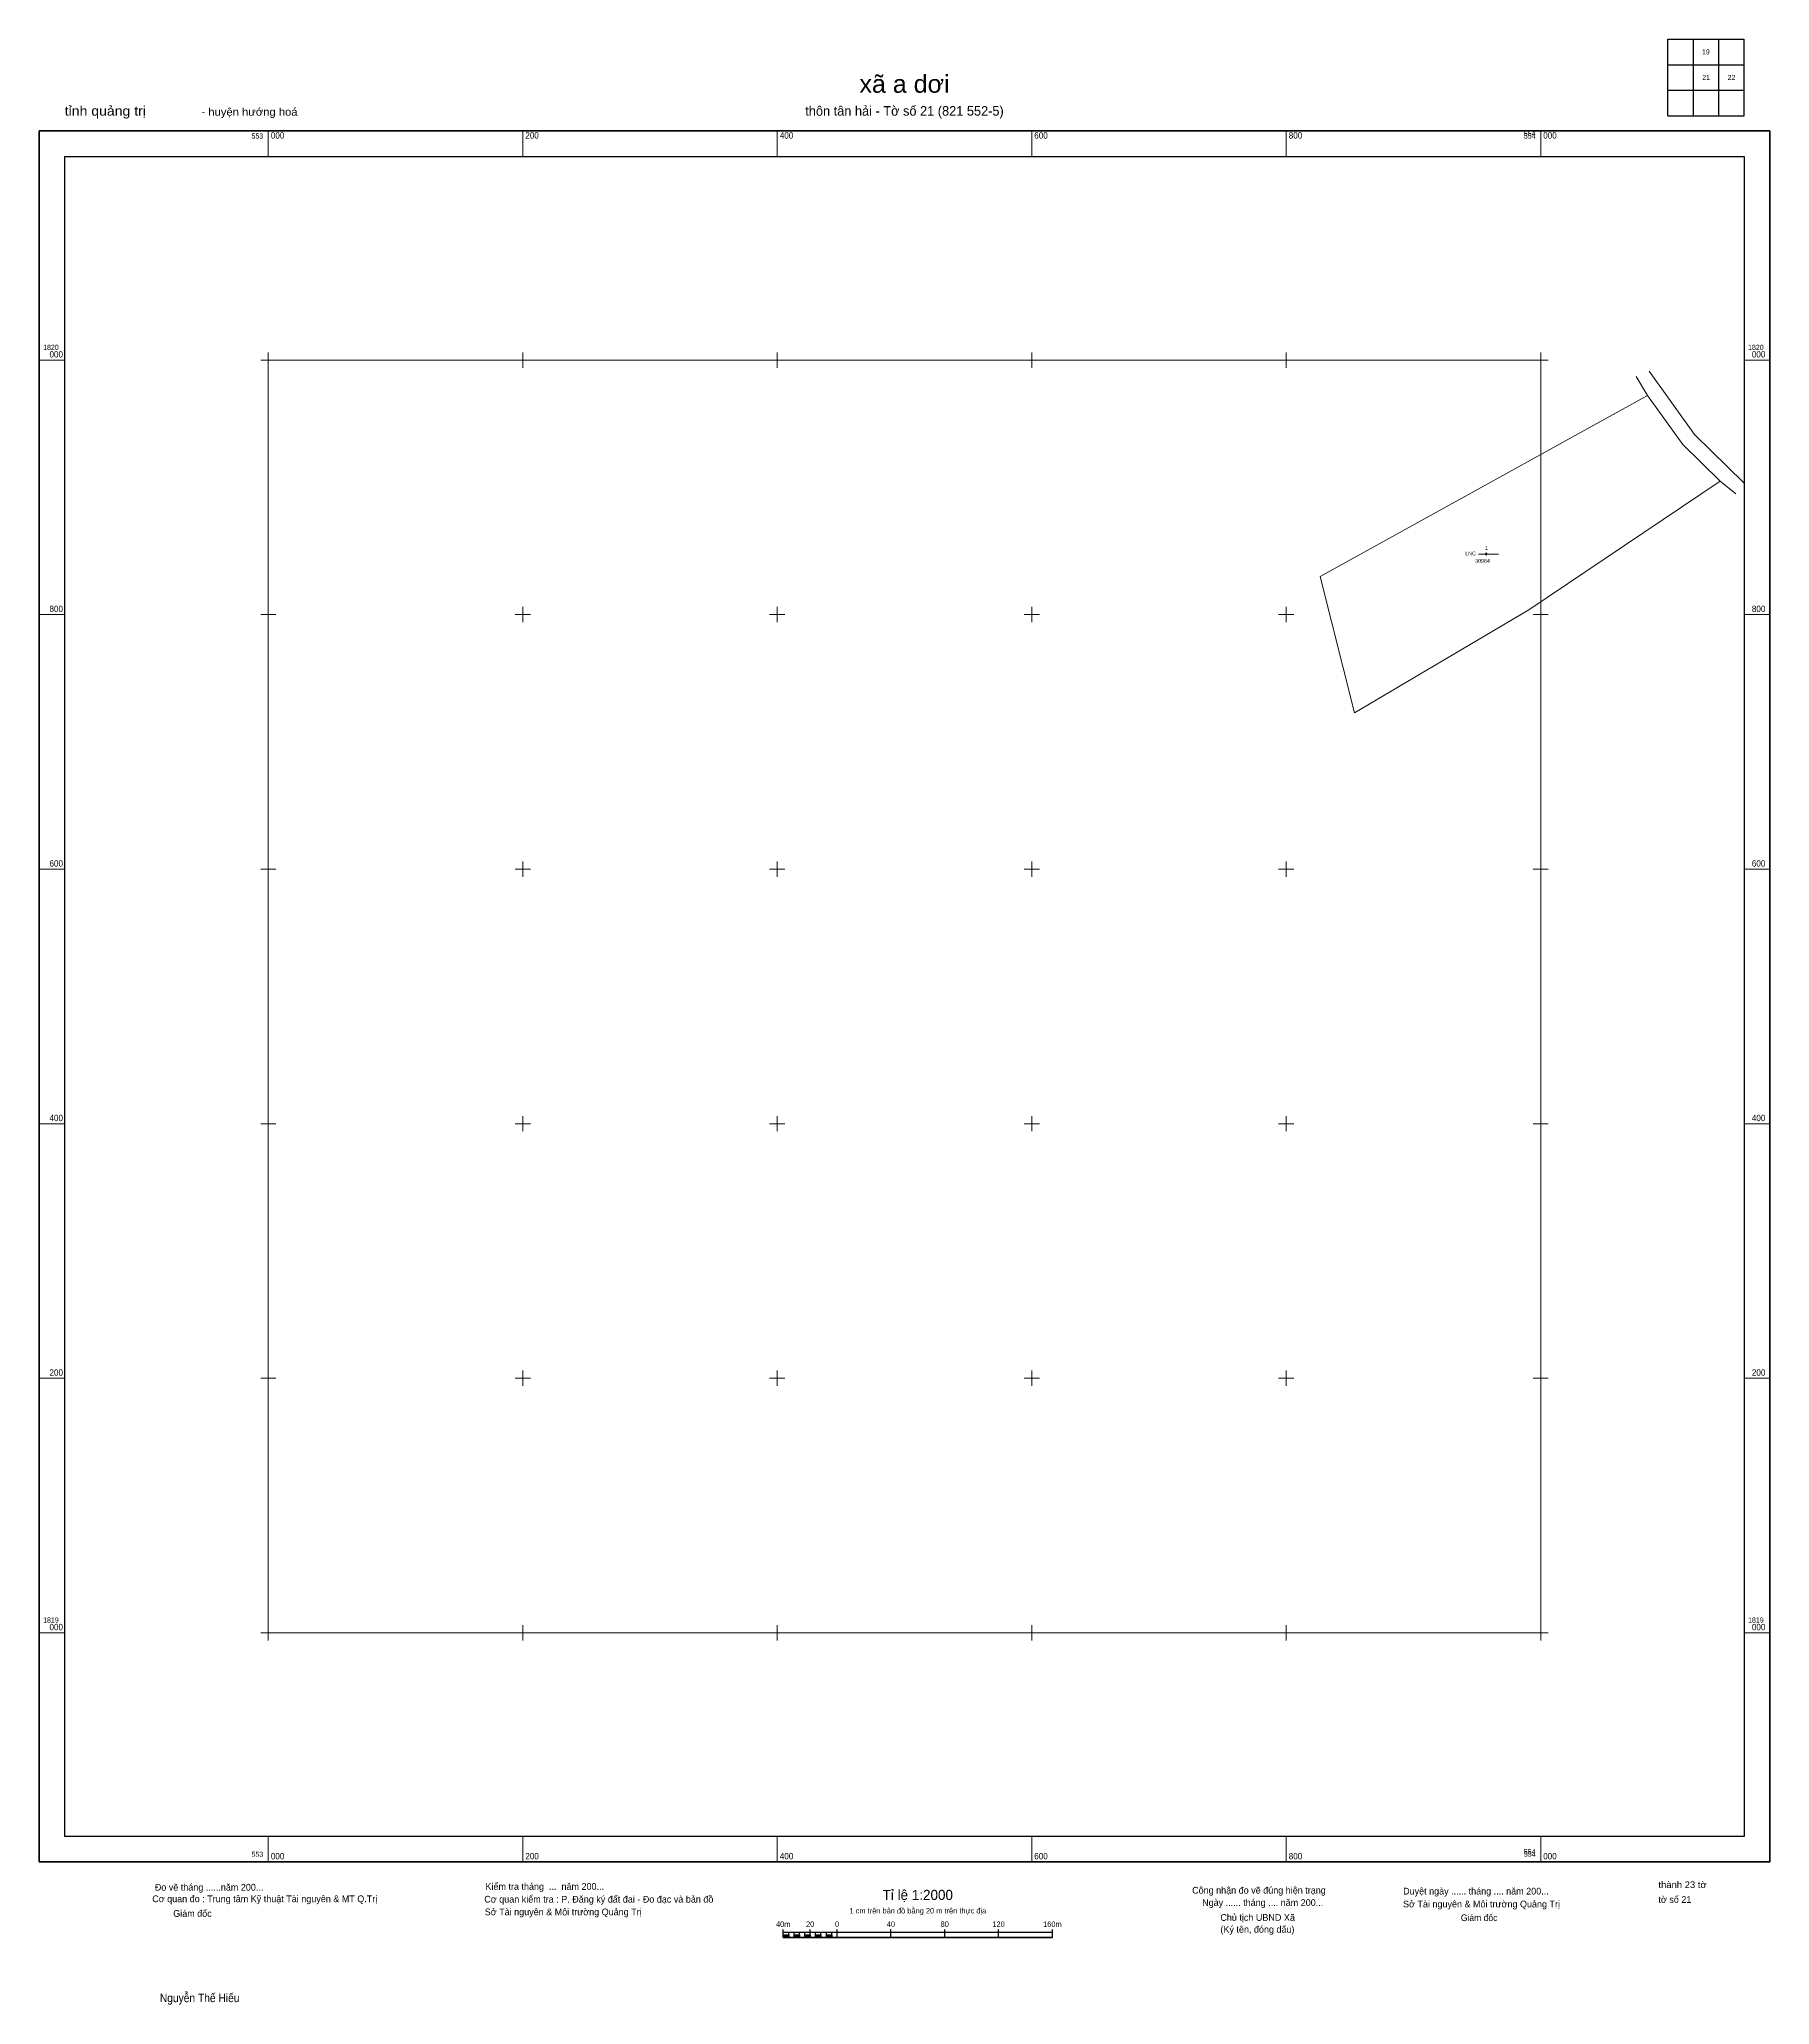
# Model space of a CAD drawing. Header units: metres. Extents: x 552820 to 554180, y 1818708 to 1820252.
import ezdxf
from ezdxf.enums import TextEntityAlignment as Align

# ---------------------------------------------------------------- set-up
doc = ezdxf.new("R2010")
doc.units = ezdxf.units.M
doc.header["$LTSCALE"] = 2
for name, color, linetype, lineweight in [('10', 7, 'Continuous', 13), ('23', 7, 'Continuous', 13), ('50', 7, 'Continuous', 13), ('51', 7, 'Continuous', 13), ('63', 7, 'Continuous', 13)]:
    doc.layers.add(name, color=color, linetype=linetype, lineweight=lineweight)

msp = doc.modelspace()

# ---------------------------------------------------------------- hatches: boundary and pattern name
at = {"layer": '51'}
msp.add_hatch(color=256, dxfattribs=at).paths.add_polyline_path([(553957.36, 1819847.55, 1), (553957.06, 1819847.55, 1)])
at = {"layer": '63'}
for points in [[(553404.69, 1818760.49), (553404.69, 1818762.63), (553408.97, 1818762.63), (553408.97, 1818760.49)], [(553413.19, 1818760.49), (553413.19, 1818762.63), (553417.39, 1818762.63), (553417.39, 1818760.49)], [(553421.61, 1818760.49), (553421.61, 1818762.63), (553425.89, 1818762.63), (553425.89, 1818760.49)], [(553430.09, 1818760.49), (553430.09, 1818762.63), (553434.33, 1818762.63), (553434.33, 1818760.49)], [(553438.59, 1818760.49), (553438.59, 1818762.63), (553442.81, 1818762.63), (553442.81, 1818760.49)]]:
    msp.add_hatch(color=256, dxfattribs=at).paths.add_polyline_path(points)

# ---------------------------------------------------------------- linework, layer by layer
at = {"layer": '10'}
for p, q in [((554084.06, 1819972.21), (554074.94, 1819987.09)), ((554141.13, 1819904.9), (554153.5, 1819894.93))]:
    msp.add_line(p, q, dxfattribs=at)
for points in [[(554159.71, 1819903.56), (554120.84, 1819941.41), (554085.21, 1819991.23)], [(554141.13, 1819904.9), (554111.7, 1819933.56), (554084.06, 1819972.21), (553826.61, 1819829.8), (553853.61, 1819722.89)], [(553853.61, 1819722.89), (553990.61, 1819803.81), (554141.13, 1819904.9)]]:
    msp.add_lwpolyline(points, dxfattribs=at)
at = {"layer": '23'}
for p, q in [((553000, 1819000), (553000, 1820000)), ((553000, 1820000), (554000, 1820000)), ((554000, 1819000), (554000, 1820000)), ((553000, 1819000), (554000, 1819000))]:
    msp.add_line(p, q, dxfattribs=at)
at = {"layer": '50'}
msp.add_line((553951, 1819847.54), (553966.75, 1819847.54), dxfattribs=at)
at = {"layer": '51'}
for p, q in [((553956.58, 1819847.55), (553955.96, 1819847.55)), ((553957.21, 1819848.8), (553957.21, 1819848.18)), ((553957.21, 1819846.92), (553957.21, 1819846.3)), ((553958.46, 1819847.55), (553957.84, 1819847.55))]:
    msp.add_line(p, q, dxfattribs=at)
msp.add_lwpolyline([(553957.21, 1819848.18), (553956.58, 1819847.55), (553957.21, 1819846.92), (553957.84, 1819847.55)], close=True, dxfattribs=at)
msp.add_circle((553957.21, 1819847.55), 0.15, dxfattribs=at)
at = {"layer": '63', "lineweight": 25}
for p, q in [((554100, 1820252), (554160, 1820252)), ((554100, 1820192), (554100, 1820252)), ((554120, 1820192), (554120, 1820252)), ((554140, 1820192), (554140, 1820252)), ((554100, 1820232), (554160, 1820232)), ((554100, 1820212), (554160, 1820212)), ((553404.69, 1818760.49), (553404.69, 1818766.83)), ((553404.69, 1818764.73), (553616.27, 1818764.73)), ((553404.69, 1818760.49), (553404.69, 1818764.73)), ((553408.97, 1818760.49), (553408.97, 1818764.73)), ((553413.19, 1818760.49), (553413.19, 1818764.73)), ((553417.39, 1818760.49), (553417.39, 1818764.73)), ((553421.61, 1818760.49), (553421.61, 1818764.73)), ((553425.89, 1818760.49), (553425.89, 1818766.83)), ((553425.89, 1818760.49), (553425.89, 1818764.73)), ((553430.09, 1818760.49), (553430.09, 1818764.73)), ((553434.33, 1818760.49), (553434.33, 1818764.73)), ((553438.59, 1818760.49), (553438.59, 1818764.73)), ((553442.81, 1818760.49), (553442.81, 1818764.73)), ((553446.97, 1818760.49), (553446.97, 1818766.83)), ((553489.35, 1818760.49), (553489.35, 1818766.83)), ((553531.63, 1818760.49), (553531.63, 1818766.83)), ((553573.95, 1818760.49), (553573.95, 1818766.83)), ((553616.27, 1818760.49), (553616.27, 1818766.83))]:
    msp.add_line(p, q, dxfattribs=at)
at = {"layer": '63'}
for p, q in [((553000, 1820160), (553000, 1820180)), ((553200, 1820160), (553200, 1820180)), ((553400, 1820160), (553400, 1820180)), ((553600, 1820160), (553600, 1820180)), ((553800, 1820160), (553800, 1820180)), ((554000, 1820160), (554000, 1820180)), ((552820, 1820000), (552840, 1820000)), ((552994, 1820000), (553006, 1820000)), ((553000, 1819994), (553000, 1820006)), ((553194, 1820000), (553206, 1820000)), ((553200, 1819994), (553200, 1820006)), ((553394, 1820000), (553406, 1820000)), ((553400, 1819994), (553400, 1820006)), ((553594, 1820000), (553606, 1820000)), ((553600, 1819994), (553600, 1820006)), ((553794, 1820000), (553806, 1820000)), ((553800, 1819994), (553800, 1820006)), ((553994, 1820000), (554006, 1820000)), ((554000, 1819994), (554000, 1820006)), ((554160, 1820000), (554180, 1820000)), ((552820, 1819800), (552840, 1819800)), ((552994, 1819800), (553006, 1819800)), ((553000, 1819794), (553000, 1819806)), ((553194, 1819800), (553206, 1819800)), ((553200, 1819794), (553200, 1819806)), ((553394, 1819800), (553406, 1819800)), ((553400, 1819794), (553400, 1819806)), ((553594, 1819800), (553606, 1819800)), ((553600, 1819794), (553600, 1819806)), ((553794, 1819800), (553806, 1819800)), ((553800, 1819794), (553800, 1819806)), ((553994, 1819800), (554006, 1819800)), ((554000, 1819794), (554000, 1819806)), ((554160, 1819800), (554180, 1819800)), ((552820, 1819600), (552840, 1819600)), ((552994, 1819600), (553006, 1819600)), ((553000, 1819594), (553000, 1819606)), ((553194, 1819600), (553206, 1819600)), ((553200, 1819594), (553200, 1819606)), ((553394, 1819600), (553406, 1819600)), ((553400, 1819594), (553400, 1819606)), ((553594, 1819600), (553606, 1819600)), ((553600, 1819594), (553600, 1819606)), ((553794, 1819600), (553806, 1819600)), ((553800, 1819594), (553800, 1819606)), ((553994, 1819600), (554006, 1819600)), ((554000, 1819594), (554000, 1819606)), ((554160, 1819600), (554180, 1819600)), ((553000, 1819394), (553000, 1819406)), ((553200, 1819394), (553200, 1819406)), ((553400, 1819394), (553400, 1819406)), ((553600, 1819394), (553600, 1819406)), ((553800, 1819394), (553800, 1819406)), ((554000, 1819394), (554000, 1819406)), ((552820, 1819400), (552840, 1819400)), ((552994, 1819400), (553006, 1819400)), ((553194, 1819400), (553206, 1819400)), ((553394, 1819400), (553406, 1819400)), ((553594, 1819400), (553606, 1819400)), ((553794, 1819400), (553806, 1819400)), ((553994, 1819400), (554006, 1819400)), ((554160, 1819400), (554180, 1819400)), ((553000, 1819194), (553000, 1819206)), ((553200, 1819194), (553200, 1819206)), ((553400, 1819194), (553400, 1819206)), ((553600, 1819194), (553600, 1819206)), ((553800, 1819194), (553800, 1819206)), ((554000, 1819194), (554000, 1819206)), ((552820, 1819200), (552840, 1819200)), ((552994, 1819200), (553006, 1819200)), ((553194, 1819200), (553206, 1819200)), ((553394, 1819200), (553406, 1819200)), ((553594, 1819200), (553606, 1819200)), ((553794, 1819200), (553806, 1819200)), ((553994, 1819200), (554006, 1819200)), ((554160, 1819200), (554180, 1819200)), ((553000, 1818994), (553000, 1819006)), ((553200, 1818994), (553200, 1819006)), ((553400, 1818994), (553400, 1819006)), ((553600, 1818994), (553600, 1819006)), ((553800, 1818994), (553800, 1819006)), ((554000, 1818994), (554000, 1819006)), ((552820, 1819000), (552840, 1819000)), ((552994, 1819000), (553006, 1819000)), ((553194, 1819000), (553206, 1819000)), ((553394, 1819000), (553406, 1819000)), ((553594, 1819000), (553606, 1819000)), ((553794, 1819000), (553806, 1819000)), ((553994, 1819000), (554006, 1819000)), ((554160, 1819000), (554180, 1819000)), ((553000, 1818820), (553000, 1818840)), ((553200, 1818820), (553200, 1818840)), ((553400, 1818820), (553400, 1818840)), ((553600, 1818820), (553600, 1818840)), ((553800, 1818820), (553800, 1818840)), ((554000, 1818820), (554000, 1818840))]:
    msp.add_line(p, q, dxfattribs=at)
at = {"layer": '63', "lineweight": 40}
msp.add_line((553404.69, 1818760.49), (553616.27, 1818760.49), dxfattribs=at)
at = {"layer": '63', "lineweight": 25}
msp.add_lwpolyline([(554100, 1820192), (554160, 1820192), (554160, 1820252)], dxfattribs=at)
at = {"layer": '63', "lineweight": 40}
msp.add_lwpolyline([(552820, 1818820), (552820, 1820180), (554180, 1820180), (554180, 1818820)], close=True, dxfattribs=at)
at = {"layer": '63', "lineweight": 25}
for points in [[(552840, 1818840), (552840, 1820160), (554160, 1820160), (554160, 1818840)], [(553404.69, 1818760.49), (553404.69, 1818762.63), (553408.97, 1818762.63), (553408.97, 1818760.49)], [(553413.19, 1818760.49), (553413.19, 1818762.63), (553417.39, 1818762.63), (553417.39, 1818760.49)], [(553421.61, 1818760.49), (553421.61, 1818762.63), (553425.89, 1818762.63), (553425.89, 1818760.49)], [(553430.09, 1818760.49), (553430.09, 1818762.63), (553434.33, 1818762.63), (553434.33, 1818760.49)], [(553438.59, 1818760.49), (553438.59, 1818762.63), (553442.81, 1818762.63), (553442.81, 1818760.49)]]:
    msp.add_lwpolyline(points, close=True, dxfattribs=at)

# ---------------------------------------------------------------- texts
at = {"layer": '50', "width": 0.8}
msp.add_text('1', height=3, dxfattribs=at).set_placement((553956.17, 1819850.87))
at = {"layer": '50'}
msp.add_text('LNC', height=3, dxfattribs=at).set_placement((553949.06, 1819846.52), align=Align.RIGHT)
msp.add_text('30964', height=3, dxfattribs=at).set_placement((553948.57, 1819840.71))
at = {"layer": '63'}
for s, height, width, p in [('19', 4, 0.95, (554129.81, 1820240.08)), ('xã a dơi', 14, 1.05, (553500, 1820210)), ('21', 4, 0.8, (554130, 1820220)), ('22', 4, 0.9, (554150.01, 1820220)), ('40m', 4.232, 0.95, (553404.69, 1818768.93)), ('20', 4.232, 0.95, (553425.83, 1818768.93)), ('0', 4.23, 0.9, (553447.01, 1818768.93)), ('40', 4.232, 0.95, (553489.33, 1818768.93)), ('80', 4.232, 0.95, (553531.61, 1818768.93)), ('120', 4.232, 0.95, (553573.9, 1818768.93)), ('160m', 4.232, 0.95, (553616.22, 1818768.93))]:
    msp.add_text(s, height=height, dxfattribs=dict(at, width=width)).set_placement(p, align=Align.CENTER)
for s, height, width, p in [('tỉnh quảng trị', 7.5, 1.1, (552840, 1820192)), (' - huyện hướng hoá', 6, 1.1, (552945, 1820192)), ('000', 5, 0.95, (553002, 1820174)), ('200', 5, 0.95, (553202, 1820174)), ('400', 5, 0.95, (553402, 1820174)), ('600', 5, 0.95, (553602, 1820174)), ('800', 5, 0.95, (553802, 1820174)), ('000', 5, 0.95, (554002, 1820174)), ('1820', 4, 0.95, (552823, 1820008)), ('1820', 4, 0.95, (552823, 1820008)), ('1820', 4, 0.95, (554163, 1820008)), ('1820', 4, 0.95, (554163, 1820008)), ('000', 5, 0.95, (552828, 1820002)), ('000', 5, 0.95, (554166, 1820002)), ('800', 5, 0.95, (552828, 1819802)), ('800', 5, 0.95, (554166, 1819802)), ('600', 5, 0.95, (552828, 1819602)), ('600', 5, 0.95, (554166, 1819602)), ('400', 5, 0.95, (552828, 1819402)), ('400', 5, 0.95, (554166, 1819402)), ('200', 5, 0.95, (552828, 1819202)), ('200', 5, 0.95, (554166, 1819202)), ('1819', 4, 0.95, (552823, 1819008)), ('000', 5, 0.95, (552828, 1819002)), ('1819', 4, 0.95, (554163, 1819008)), ('000', 5, 0.95, (554166, 1819002)), ('000', 5, 0.95, (553002, 1818822)), ('200', 5, 0.95, (553202, 1818822)), ('400', 5, 0.95, (553402, 1818822)), ('600', 5, 0.95, (553602, 1818822)), ('800', 5, 0.95, (553802, 1818822)), ('000', 5, 0.95, (554002, 1818822)), ('thành 23 tờ', 5.29, 1.05, (554092.55, 1818799.4)), ('Giám đốc ', 5.29, 0.95, (553937.25, 1818773.47)), ('Nguyễn Thế Hiếu', 6.68, 0.9, (552914.74, 1818709.79))]:
    msp.add_text(s, height=height, dxfattribs=dict(at, width=width)).set_placement(p)
for s, height, p in [('thôn tân hải - Tờ số 21 (821 552-5)', 7.5, (553500.01, 1820192)), ('Tỉ lệ 1:2000', 7.902, (553510.45, 1818790.09)), ('1 cm trên bản đồ bằng 20 m trên thực địa', 4.232, (553510.5, 1818779.47))]:
    msp.add_text(s, height=height, dxfattribs=at).set_placement(p, align=Align.CENTER)
at = {"layer": '63', "width": 0.95}
for s, p in [('553', (552996, 1820174)), ('554', (553996, 1820176)), ('554', (553996, 1820174)), ('553', (552996, 1818824)), ('554', (553996, 1818826)), ('554', (553996, 1818824))]:
    msp.add_text(s, height=4, dxfattribs=at).set_placement(p, align=Align.RIGHT)
at = {"layer": '63'}
for s, height, p in [('Kiểm tra tháng  ...  năm 200...', 5.29, (553170.66, 1818798.01)), ('Cơ quan đo : Trung tâm Kỹ thuật Tài nguyên & MT Q.Trị', 5.29, (552908.8, 1818788.33)), ('Đo vẽ tháng ......năm 200...', 5.29, (552910.78, 1818797.41)), ('Cơ quan kiểm tra : P. Đăng ký đất đai - Đo đạc và bản đồ', 5.29, (553169.76, 1818787.99)), ('Công nhận đo vẽ đúng hiện trạng', 5.29, (553726.08, 1818795.05)), ('Ngày ...... tháng .... năm 200...', 5.29, (553733.94, 1818785.35)), ('Sở Tài nguyên & Môi trường Quảng Trị', 5.29, (553891.85, 1818784.21)), ('Duyệt ngày ...... tháng .... năm 200...', 5.29, (553891.88, 1818794.35)), ('tờ số 21', 5.29, (554092.55, 1818787.76)), ('Giám đốc', 5.29, (552925.26, 1818776.81)), ('Sở Tài nguyên & Môi trường Quảng Trị', 5.29, (553170.12, 1818778.03)), ('Chủ tịch UBND Xã', 5.29, (553748.25, 1818773.67)), ('(Ký tên, đóng dấu) ', 5.287, (553748.31, 1818764.35))]:
    msp.add_text(s, height=height, dxfattribs=at).set_placement(p)

doc.saveas('drawing.dxf')
